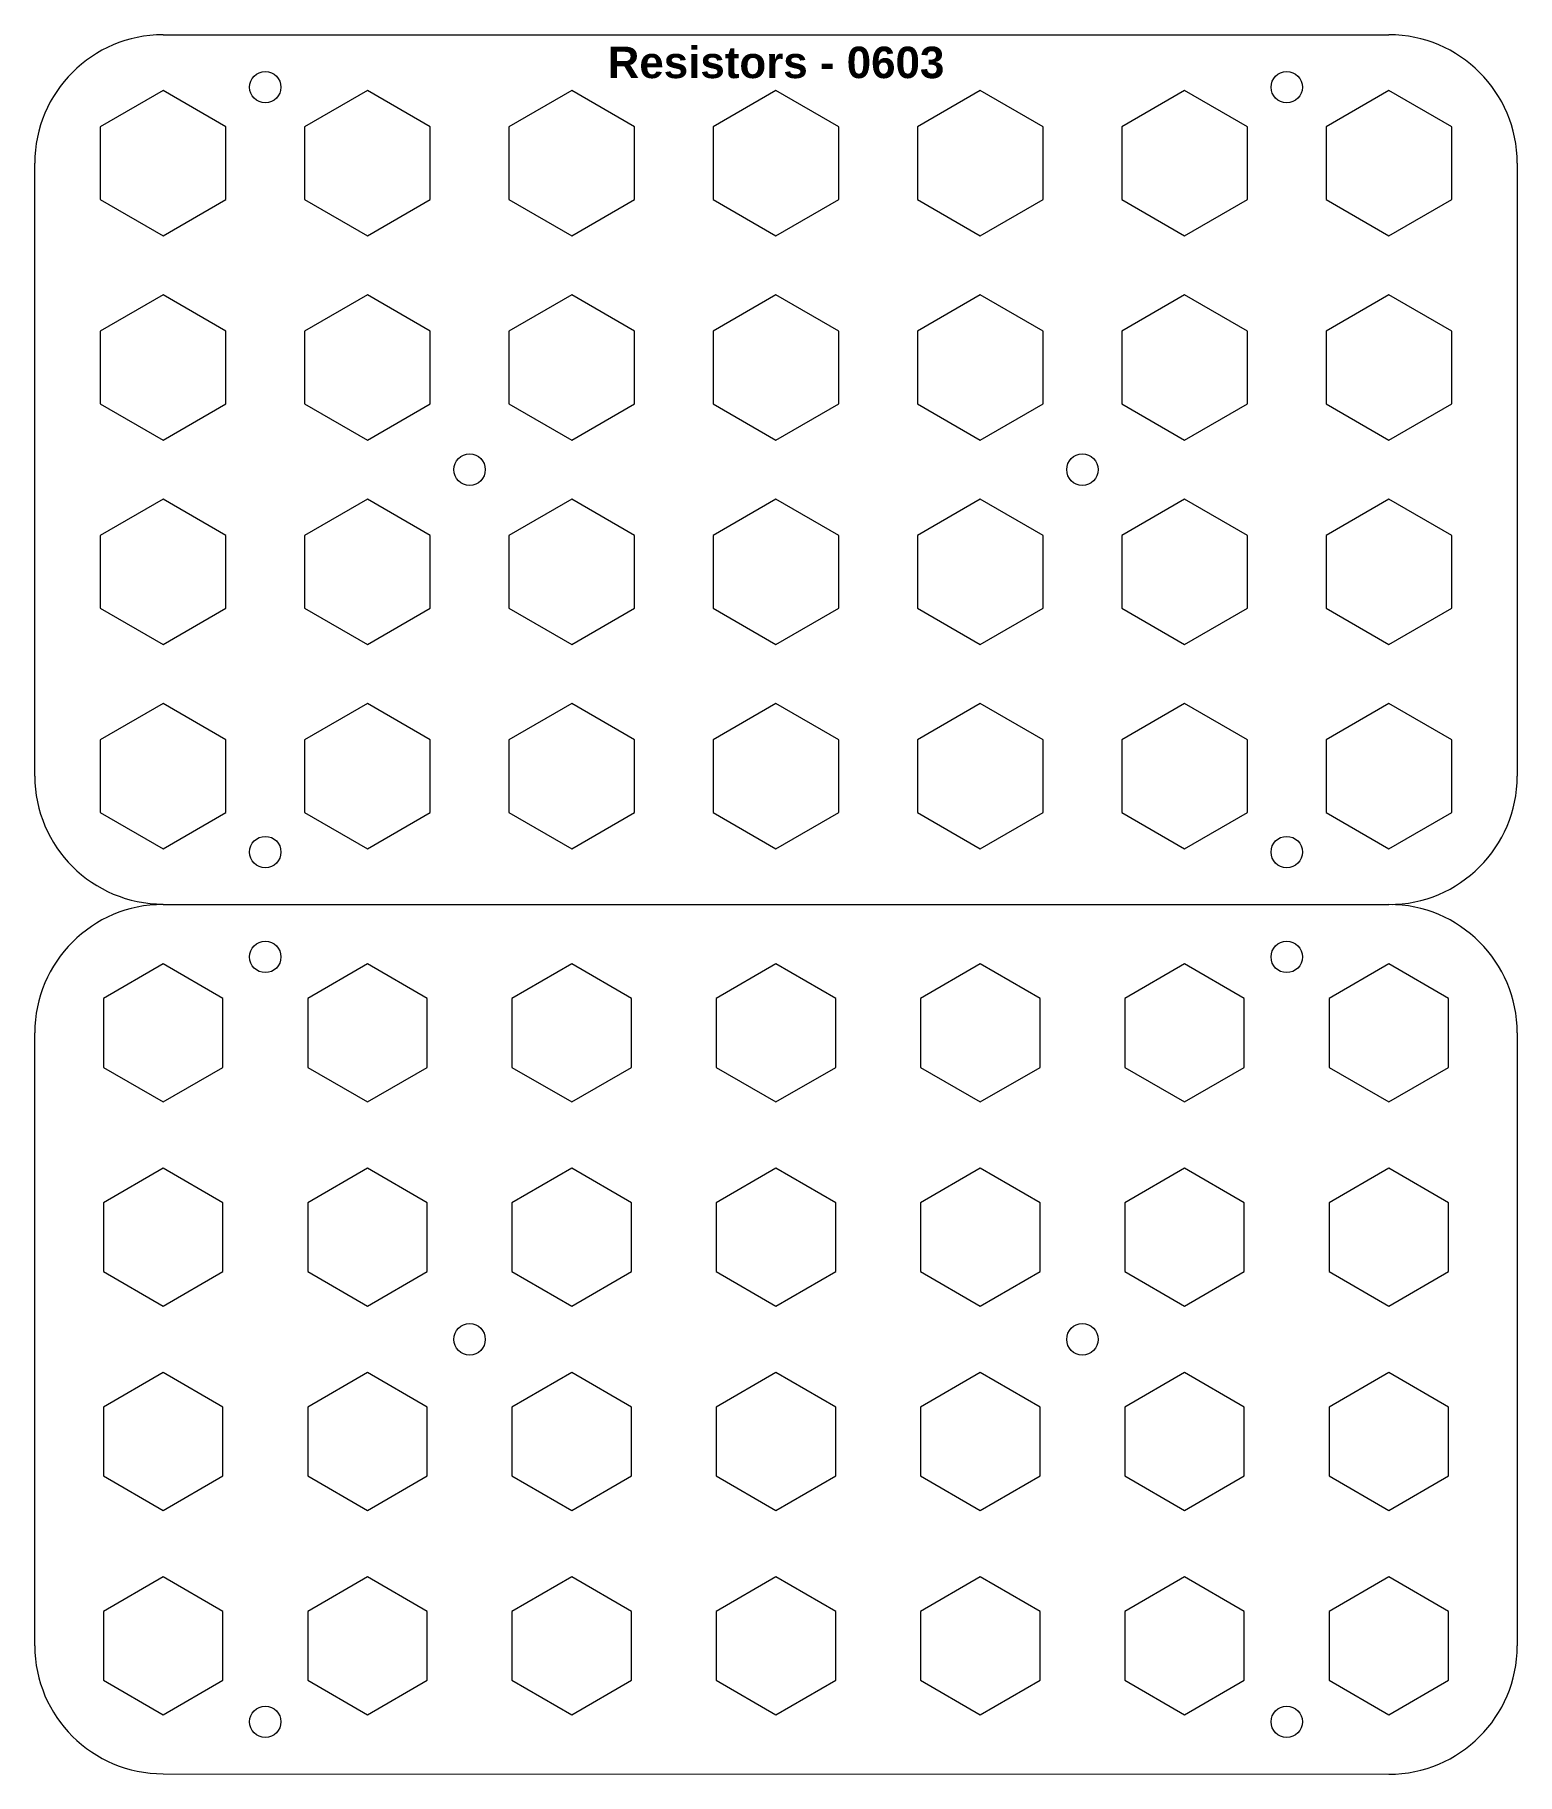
# Model space of a CAD drawing. Header units: millimetres. Extents: x 0 to 142, y 0 to 166.
import ezdxf

# ---------------------------------------------------------------- set-up
doc = ezdxf.new("R2010")
doc.units = ezdxf.units.MM
doc.layers.get('0').update_dxf_attribs({"lineweight": 25, "true_color": 0xffffff})
doc.styles.add('textstyle0', font='')
doc.styles.get('textstyle0').set_extended_font_data('Liberation Sans', bold=True)

msp = doc.modelspace()

# ---------------------------------------------------------------- linework, layer by layer
for p, q in [((12.25, 166), (129.25, 166)), ((12.25, 160.68), (6.25, 157.21)), ((18.25, 157.21), (12.25, 160.68)), ((31.75, 160.68), (25.75, 157.21)), ((37.75, 157.21), (31.75, 160.68)), ((51.25, 160.68), (45.25, 157.21)), ((57.25, 157.21), (51.25, 160.68)), ((70.75, 160.68), (64.75, 157.21)), ((76.75, 157.21), (70.75, 160.68)), ((90.25, 160.68), (84.25, 157.21)), ((96.25, 157.21), (90.25, 160.68)), ((109.75, 160.68), (103.75, 157.21)), ((115.75, 157.21), (109.75, 160.68)), ((129.25, 160.68), (123.25, 157.21)), ((135.25, 157.21), (129.25, 160.68)), ((6.25, 157.21), (6.25, 150.29)), ((18.25, 150.29), (18.25, 157.21)), ((25.75, 157.21), (25.75, 150.29)), ((37.75, 150.29), (37.75, 157.21)), ((45.25, 157.21), (45.25, 150.29)), ((57.25, 150.29), (57.25, 157.21)), ((64.75, 157.21), (64.75, 150.29)), ((76.75, 150.29), (76.75, 157.21)), ((84.25, 157.21), (84.25, 150.29)), ((96.25, 150.29), (96.25, 157.21)), ((103.75, 157.21), (103.75, 150.29)), ((115.75, 150.29), (115.75, 157.21)), ((123.25, 157.21), (123.25, 150.29)), ((135.25, 150.29), (135.25, 157.21)), ((0, 95.25), (0, 153.75)), ((141.5, 153.75), (141.5, 95.25)), ((6.25, 150.29), (12.25, 146.82)), ((12.25, 146.82), (18.25, 150.29)), ((25.75, 150.29), (31.75, 146.82)), ((31.75, 146.82), (37.75, 150.29)), ((45.25, 150.29), (51.25, 146.82)), ((51.25, 146.82), (57.25, 150.29)), ((64.75, 150.29), (70.75, 146.82)), ((70.75, 146.82), (76.75, 150.29)), ((84.25, 150.29), (90.25, 146.82)), ((90.25, 146.82), (96.25, 150.29)), ((103.75, 150.29), (109.75, 146.82)), ((109.75, 146.82), (115.75, 150.29)), ((123.25, 150.29), (129.25, 146.82)), ((129.25, 146.82), (135.25, 150.29)), ((12.25, 141.18), (6.25, 137.71)), ((18.25, 137.71), (12.25, 141.18)), ((31.75, 141.18), (25.75, 137.71)), ((37.75, 137.71), (31.75, 141.18)), ((51.25, 141.18), (45.25, 137.71)), ((57.25, 137.71), (51.25, 141.18)), ((70.75, 141.18), (64.75, 137.71)), ((76.75, 137.71), (70.75, 141.18)), ((90.25, 141.18), (84.25, 137.71)), ((96.25, 137.71), (90.25, 141.18)), ((109.75, 141.18), (103.75, 137.71)), ((115.75, 137.71), (109.75, 141.18)), ((129.25, 141.18), (123.25, 137.71)), ((135.25, 137.71), (129.25, 141.18)), ((6.25, 137.71), (6.25, 130.79)), ((18.25, 130.79), (18.25, 137.71)), ((25.75, 137.71), (25.75, 130.79)), ((37.75, 130.79), (37.75, 137.71)), ((45.25, 137.71), (45.25, 130.79)), ((57.25, 130.79), (57.25, 137.71)), ((64.75, 137.71), (64.75, 130.79)), ((76.75, 130.79), (76.75, 137.71)), ((84.25, 137.71), (84.25, 130.79)), ((96.25, 130.79), (96.25, 137.71)), ((103.75, 137.71), (103.75, 130.79)), ((115.75, 130.79), (115.75, 137.71)), ((123.25, 137.71), (123.25, 130.79)), ((135.25, 130.79), (135.25, 137.71)), ((6.25, 130.79), (12.25, 127.32)), ((12.25, 127.32), (18.25, 130.79)), ((25.75, 130.79), (31.75, 127.32)), ((31.75, 127.32), (37.75, 130.79)), ((45.25, 130.79), (51.25, 127.32)), ((51.25, 127.32), (57.25, 130.79)), ((64.75, 130.79), (70.75, 127.32)), ((70.75, 127.32), (76.75, 130.79)), ((84.25, 130.79), (90.25, 127.32)), ((90.25, 127.32), (96.25, 130.79)), ((103.75, 130.79), (109.75, 127.32)), ((109.75, 127.32), (115.75, 130.79)), ((123.25, 130.79), (129.25, 127.32)), ((129.25, 127.32), (135.25, 130.79)), ((12.25, 121.68), (6.25, 118.21)), ((18.25, 118.21), (12.25, 121.68)), ((31.75, 121.68), (25.75, 118.21)), ((37.75, 118.21), (31.75, 121.68)), ((51.25, 121.68), (45.25, 118.21)), ((57.25, 118.21), (51.25, 121.68)), ((70.75, 121.68), (64.75, 118.21)), ((76.75, 118.21), (70.75, 121.68)), ((90.25, 121.68), (84.25, 118.21)), ((96.25, 118.21), (90.25, 121.68)), ((109.75, 121.68), (103.75, 118.21)), ((115.75, 118.21), (109.75, 121.68)), ((129.25, 121.68), (123.25, 118.21)), ((135.25, 118.21), (129.25, 121.68)), ((6.25, 118.21), (6.25, 111.29)), ((18.25, 111.29), (18.25, 118.21)), ((25.75, 118.21), (25.75, 111.29)), ((37.75, 111.29), (37.75, 118.21)), ((45.25, 118.21), (45.25, 111.29)), ((57.25, 111.29), (57.25, 118.21)), ((64.75, 118.21), (64.75, 111.29)), ((76.75, 111.29), (76.75, 118.21)), ((84.25, 118.21), (84.25, 111.29)), ((96.25, 111.29), (96.25, 118.21)), ((103.75, 118.21), (103.75, 111.29)), ((115.75, 111.29), (115.75, 118.21)), ((123.25, 118.21), (123.25, 111.29)), ((135.25, 111.29), (135.25, 118.21)), ((6.25, 111.29), (12.25, 107.82)), ((12.25, 107.82), (18.25, 111.29)), ((25.75, 111.29), (31.75, 107.82)), ((31.75, 107.82), (37.75, 111.29)), ((45.25, 111.29), (51.25, 107.82)), ((51.25, 107.82), (57.25, 111.29)), ((64.75, 111.29), (70.75, 107.82)), ((70.75, 107.82), (76.75, 111.29)), ((84.25, 111.29), (90.25, 107.82)), ((90.25, 107.82), (96.25, 111.29)), ((103.75, 111.29), (109.75, 107.82)), ((109.75, 107.82), (115.75, 111.29)), ((123.25, 111.29), (129.25, 107.82)), ((129.25, 107.82), (135.25, 111.29)), ((12.25, 102.18), (6.25, 98.71)), ((18.25, 98.71), (12.25, 102.18)), ((31.75, 102.18), (25.75, 98.71)), ((37.75, 98.71), (31.75, 102.18)), ((51.25, 102.18), (45.25, 98.71)), ((57.25, 98.71), (51.25, 102.18)), ((70.75, 102.18), (64.75, 98.71)), ((76.75, 98.71), (70.75, 102.18)), ((90.25, 102.18), (84.25, 98.71)), ((96.25, 98.71), (90.25, 102.18)), ((109.75, 102.18), (103.75, 98.71)), ((115.75, 98.71), (109.75, 102.18)), ((129.25, 102.18), (123.25, 98.71)), ((135.25, 98.71), (129.25, 102.18)), ((6.25, 98.71), (6.25, 91.79)), ((18.25, 91.79), (18.25, 98.71)), ((25.75, 98.71), (25.75, 91.79)), ((37.75, 91.79), (37.75, 98.71)), ((45.25, 98.71), (45.25, 91.79)), ((57.25, 91.79), (57.25, 98.71)), ((64.75, 98.71), (64.75, 91.79)), ((76.75, 91.79), (76.75, 98.71)), ((84.25, 98.71), (84.25, 91.79)), ((96.25, 91.79), (96.25, 98.71)), ((103.75, 98.71), (103.75, 91.79)), ((115.75, 91.79), (115.75, 98.71)), ((123.25, 98.71), (123.25, 91.79)), ((135.25, 91.79), (135.25, 98.71)), ((6.25, 91.79), (12.25, 88.32)), ((12.25, 88.32), (18.25, 91.79)), ((25.75, 91.79), (31.75, 88.32)), ((31.75, 88.32), (37.75, 91.79)), ((45.25, 91.79), (51.25, 88.32)), ((51.25, 88.32), (57.25, 91.79)), ((64.75, 91.79), (70.75, 88.32)), ((70.75, 88.32), (76.75, 91.79)), ((84.25, 91.79), (90.25, 88.32)), ((90.25, 88.32), (96.25, 91.79)), ((103.75, 91.79), (109.75, 88.32)), ((109.75, 88.32), (115.75, 91.79)), ((123.25, 91.79), (129.25, 88.32)), ((129.25, 88.32), (135.25, 91.79)), ((12.25, 83.04), (129.55, 83)), ((12.25, 83), (129.25, 83)), ((90.25, 83), (90.25, 83)), ((12.25, 77.33), (6.55, 74.04)), ((17.95, 74.04), (12.25, 77.33)), ((31.75, 77.33), (26.05, 74.04)), ((37.45, 74.04), (31.75, 77.33)), ((51.25, 77.33), (45.55, 74.04)), ((56.95, 74.04), (51.25, 77.33)), ((70.75, 77.33), (65.05, 74.04)), ((76.45, 74.04), (70.75, 77.33)), ((90.25, 77.33), (84.55, 74.04)), ((95.95, 74.04), (90.25, 77.33)), ((109.75, 77.33), (104.05, 74.04)), ((115.45, 74.04), (109.75, 77.33)), ((129.25, 77.33), (123.55, 74.04)), ((134.95, 74.04), (129.25, 77.33)), ((6.55, 74.04), (6.55, 67.46)), ((17.95, 67.46), (17.95, 74.04)), ((26.05, 74.04), (26.05, 67.46)), ((37.45, 67.46), (37.45, 74.04)), ((45.55, 74.04), (45.55, 67.46)), ((56.95, 67.46), (56.95, 74.04)), ((65.05, 74.04), (65.05, 67.46)), ((76.45, 67.46), (76.45, 74.04)), ((84.55, 74.04), (84.55, 67.46)), ((95.95, 67.46), (95.95, 74.04)), ((104.05, 74.04), (104.05, 67.46)), ((115.45, 67.46), (115.45, 74.04)), ((123.55, 74.04), (123.55, 67.46)), ((134.95, 67.46), (134.95, 74.04)), ((0, 12.25), (0, 70.75)), ((141.5, 70.75), (141.5, 12.25)), ((6.55, 67.46), (12.25, 64.17)), ((12.25, 64.17), (17.95, 67.46)), ((26.05, 67.46), (31.75, 64.17)), ((31.75, 64.17), (37.45, 67.46)), ((45.55, 67.46), (51.25, 64.17)), ((51.25, 64.17), (56.95, 67.46)), ((65.05, 67.46), (70.75, 64.17)), ((70.75, 64.17), (76.45, 67.46)), ((84.55, 67.46), (90.25, 64.17)), ((90.25, 64.17), (95.95, 67.46)), ((104.05, 67.46), (109.75, 64.17)), ((109.75, 64.17), (115.45, 67.46)), ((123.55, 67.46), (129.25, 64.17)), ((129.25, 64.17), (134.95, 67.46)), ((12.25, 57.83), (6.55, 54.54)), ((17.95, 54.54), (12.25, 57.83)), ((31.75, 57.83), (26.05, 54.54)), ((37.45, 54.54), (31.75, 57.83)), ((51.25, 57.83), (45.55, 54.54)), ((56.95, 54.54), (51.25, 57.83)), ((70.75, 57.83), (65.05, 54.54)), ((76.45, 54.54), (70.75, 57.83)), ((90.25, 57.83), (84.55, 54.54)), ((95.95, 54.54), (90.25, 57.83)), ((109.75, 57.83), (104.05, 54.54)), ((115.45, 54.54), (109.75, 57.83)), ((129.25, 57.83), (123.55, 54.54)), ((134.95, 54.54), (129.25, 57.83)), ((6.55, 54.54), (6.55, 47.96)), ((17.95, 47.96), (17.95, 54.54)), ((26.05, 54.54), (26.05, 47.96)), ((37.45, 47.96), (37.45, 54.54)), ((45.55, 54.54), (45.55, 47.96)), ((56.95, 47.96), (56.95, 54.54)), ((65.05, 54.54), (65.05, 47.96)), ((76.45, 47.96), (76.45, 54.54)), ((84.55, 54.54), (84.55, 47.96)), ((95.95, 47.96), (95.95, 54.54)), ((104.05, 54.54), (104.05, 47.96)), ((115.45, 47.96), (115.45, 54.54)), ((123.55, 54.54), (123.55, 47.96)), ((134.95, 47.96), (134.95, 54.54)), ((6.55, 47.96), (12.25, 44.67)), ((12.25, 44.67), (17.95, 47.96)), ((26.05, 47.96), (31.75, 44.67)), ((31.75, 44.67), (37.45, 47.96)), ((45.55, 47.96), (51.25, 44.67)), ((51.25, 44.67), (56.95, 47.96)), ((65.05, 47.96), (70.75, 44.67)), ((70.75, 44.67), (76.45, 47.96)), ((84.55, 47.96), (90.25, 44.67)), ((90.25, 44.67), (95.95, 47.96)), ((104.05, 47.96), (109.75, 44.67)), ((109.75, 44.67), (115.45, 47.96)), ((123.55, 47.96), (129.25, 44.67)), ((129.25, 44.67), (134.95, 47.96)), ((12.25, 38.33), (6.55, 35.04)), ((17.95, 35.04), (12.25, 38.33)), ((31.75, 38.33), (26.05, 35.04)), ((37.45, 35.04), (31.75, 38.33)), ((51.25, 38.33), (45.55, 35.04)), ((56.95, 35.04), (51.25, 38.33)), ((70.75, 38.33), (65.05, 35.04)), ((76.45, 35.04), (70.75, 38.33)), ((90.25, 38.33), (84.55, 35.04)), ((95.95, 35.04), (90.25, 38.33)), ((109.75, 38.33), (104.05, 35.04)), ((115.45, 35.04), (109.75, 38.33)), ((129.25, 38.33), (123.55, 35.04)), ((134.95, 35.04), (129.25, 38.33)), ((6.55, 35.04), (6.55, 28.46)), ((17.95, 28.46), (17.95, 35.04)), ((26.05, 35.04), (26.05, 28.46)), ((37.45, 28.46), (37.45, 35.04)), ((45.55, 35.04), (45.55, 28.46)), ((56.95, 28.46), (56.95, 35.04)), ((65.05, 35.04), (65.05, 28.46)), ((76.45, 28.46), (76.45, 35.04)), ((84.55, 35.04), (84.55, 28.46)), ((95.95, 28.46), (95.95, 35.04)), ((104.05, 35.04), (104.05, 28.46)), ((115.45, 28.46), (115.45, 35.04)), ((123.55, 35.04), (123.55, 28.46)), ((134.95, 28.46), (134.95, 35.04)), ((6.55, 28.46), (12.25, 25.17)), ((12.25, 25.17), (17.95, 28.46)), ((26.05, 28.46), (31.75, 25.17)), ((31.75, 25.17), (37.45, 28.46)), ((45.55, 28.46), (51.25, 25.17)), ((51.25, 25.17), (56.95, 28.46)), ((65.05, 28.46), (70.75, 25.17)), ((70.75, 25.17), (76.45, 28.46)), ((84.55, 28.46), (90.25, 25.17)), ((90.25, 25.17), (95.95, 28.46)), ((104.05, 28.46), (109.75, 25.17)), ((109.75, 25.17), (115.45, 28.46)), ((123.55, 28.46), (129.25, 25.17)), ((129.25, 25.17), (134.95, 28.46)), ((12.25, 18.83), (6.55, 15.54)), ((17.95, 15.54), (12.25, 18.83)), ((31.75, 18.83), (26.05, 15.54)), ((37.45, 15.54), (31.75, 18.83)), ((51.25, 18.83), (45.55, 15.54)), ((56.95, 15.54), (51.25, 18.83)), ((70.75, 18.83), (65.05, 15.54)), ((76.45, 15.54), (70.75, 18.83)), ((90.25, 18.83), (84.55, 15.54)), ((95.95, 15.54), (90.25, 18.83)), ((109.75, 18.83), (104.05, 15.54)), ((115.45, 15.54), (109.75, 18.83)), ((129.25, 18.83), (123.55, 15.54)), ((134.95, 15.54), (129.25, 18.83)), ((6.55, 15.54), (6.55, 8.96)), ((17.95, 8.96), (17.95, 15.54)), ((26.05, 15.54), (26.05, 8.96)), ((37.45, 8.96), (37.45, 15.54)), ((45.55, 15.54), (45.55, 8.96)), ((56.95, 8.96), (56.95, 15.54)), ((65.05, 15.54), (65.05, 8.96)), ((76.45, 8.96), (76.45, 15.54)), ((84.55, 15.54), (84.55, 8.96)), ((95.95, 8.96), (95.95, 15.54)), ((104.05, 15.54), (104.05, 8.96)), ((115.45, 8.96), (115.45, 15.54)), ((123.55, 15.54), (123.55, 8.96)), ((134.95, 8.96), (134.95, 15.54)), ((6.55, 8.96), (12.25, 5.67)), ((12.25, 5.67), (17.95, 8.96)), ((26.05, 8.96), (31.75, 5.67)), ((31.75, 5.67), (37.45, 8.96)), ((45.55, 8.96), (51.25, 5.67)), ((51.25, 5.67), (56.95, 8.96)), ((65.05, 8.96), (70.75, 5.67)), ((70.75, 5.67), (76.45, 8.96)), ((84.55, 8.96), (90.25, 5.67)), ((90.25, 5.67), (95.95, 8.96)), ((104.05, 8.96), (109.75, 5.67)), ((109.75, 5.67), (115.45, 8.96)), ((123.55, 8.96), (129.25, 5.67)), ((129.25, 5.67), (134.95, 8.96)), ((12.25, 0.04), (129.25, 0)), ((90.25, 0), (90.25, 0))]:
    msp.add_line(p, q)
for centre in [(22, 161), (119.5, 161), (41.5, 124.5), (100, 124.5), (22, 88), (119.5, 88), (22, 78), (119.5, 78), (41.5, 41.5), (100, 41.5), (22, 5), (119.5, 5)]:
    msp.add_circle(centre, 1.5)
for centre, start, end in [((12.25, 153.75), 90, 180), ((129.25, 153.75), 0, 90), ((12.25, 95.29), 180.1871, 270.0003), ((129.25, 95.25), 270, 0), ((12.25, 70.75), 90, 180), ((129.25, 70.75), 0, 90), ((12.25, 12.29), 180.1871, 270.0003), ((129.25, 12.25), 270, 359.9823)]:
    msp.add_arc(centre, 12.25, start, end)

# ---------------------------------------------------------------- texts
at = {"insert": (70.75, 163.34), "char_height": 1, "attachment_point": 5, "style": 'textstyle0'}
msp.add_mtext('\\H3;Resistors - 0603', dxfattribs=at)

doc.saveas('drawing.dxf')
